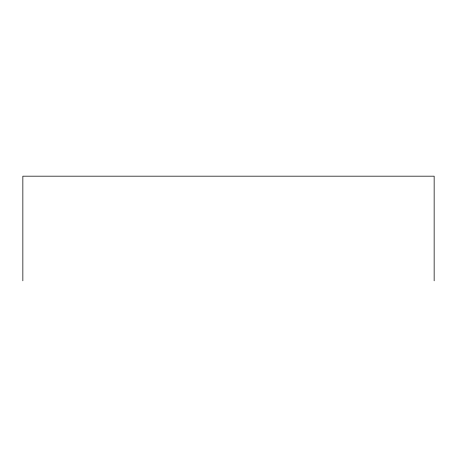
<?xml version="1.0" encoding="UTF-8"?>
<svg xmlns="http://www.w3.org/2000/svg" width="457" height="457" viewBox="0 0 457 457"><rect width="100%" height="100%" fill="white"/><g stroke="black" fill="none" stroke-linecap="round" stroke-linejoin="round"><path stroke-width="0.69" d="M434.15 280.821L434.15 176.179L22.85 176.179L22.85 280.821"/></g></svg>
